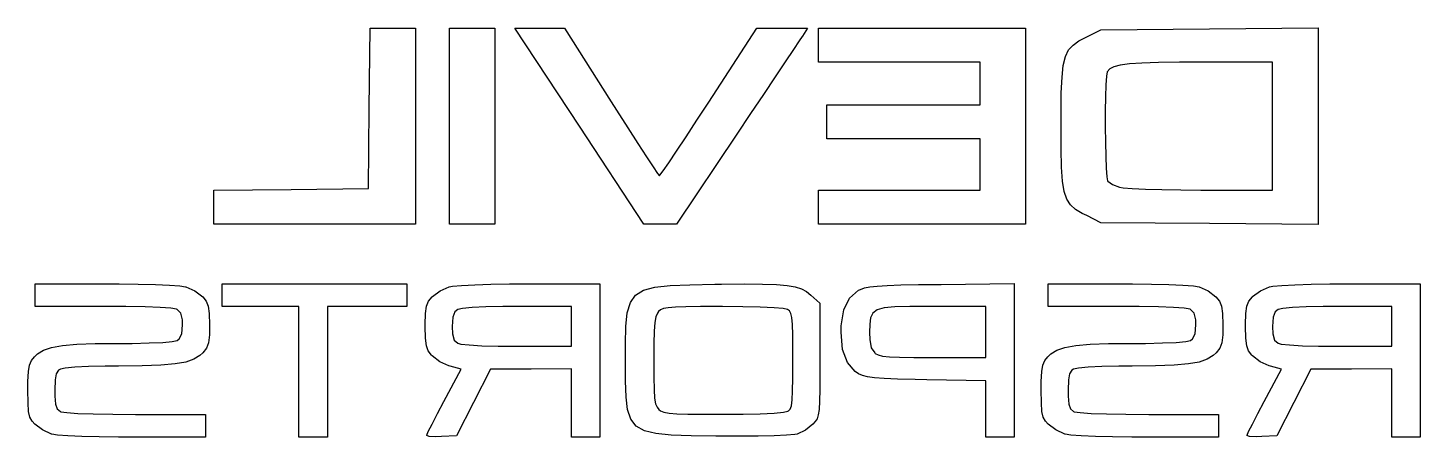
# Model space of a CAD drawing. Extents: x 68 to 195, y -125 to -108.
# Drawn here: x 162.97 to 176.75, y -123.69 to -119.64 of the extents above; entities that cross this region are included whole.
import ezdxf

# ---------------------------------------------------------------- set-up
doc = ezdxf.new("R2010")
doc.units = 0
doc.layers.add('BLACK', color=7, linetype='CONTINUOUS')

msp = doc.modelspace()

# ---------------------------------------------------------------- linework, layer by layer
at = {"layer": 'BLACK', "linetype": 'CONTINUOUS'}
for p, q in [((166.35, -120.439), (166.357, -119.646)), ((166.357, -119.646), (166.581, -119.646)), ((166.581, -119.646), (166.806, -119.646)), ((166.806, -119.646), (166.806, -120.615)), ((167.143, -120.615), (167.143, -119.646)), ((167.143, -119.646), (167.368, -119.646)), ((167.368, -119.646), (167.592, -119.646)), ((167.592, -119.646), (167.592, -120.615)), ((168.43, -120.614), (167.792, -119.646)), ((167.792, -119.646), (168.037, -119.646)), ((168.037, -119.646), (168.281, -119.646)), ((168.281, -119.646), (168.745, -120.375)), ((169.711, -120.376), (170.185, -119.646)), ((170.185, -119.646), (170.437, -119.646)), ((170.437, -119.646), (170.689, -119.646)), ((170.635, -119.726), (170.605, -119.772)), ((170.637, -119.724), (170.635, -119.726)), ((170.689, -119.646), (170.637, -119.724)), ((170.796, -119.814), (170.796, -119.646)), ((170.796, -119.646), (171.821, -119.646)), ((171.821, -119.646), (172.847, -119.646)), ((172.847, -119.646), (172.847, -120.615)), ((173.375, -119.77), (173.451, -119.73)), ((173.451, -119.73), (173.591, -119.66)), ((173.591, -119.66), (174.666, -119.651)), ((174.666, -119.651), (175.741, -119.642)), ((175.741, -119.642), (175.741, -119.983)), ((170.548, -119.857), (170.467, -119.978)), ((170.605, -119.772), (170.548, -119.857)), ((170.796, -119.983), (170.796, -119.814)), ((173.241, -119.926), (173.272, -119.861)), ((173.272, -119.861), (173.316, -119.812)), ((173.316, -119.812), (173.375, -119.77)), ((170.467, -119.978), (170.367, -120.127)), ((171.596, -119.983), (170.796, -119.983)), ((172.397, -119.983), (171.596, -119.983)), ((172.397, -120.193), (172.397, -119.983)), ((173.207, -120.131), (173.219, -120.013)), ((173.219, -120.013), (173.241, -119.926)), ((173.721, -120.027), (173.681, -120.049)), ((173.784, -120.011), (173.721, -120.027)), ((173.874, -119.999), (173.784, -120.011)), ((173.997, -119.991), (173.874, -119.999)), ((174.161, -119.986), (173.997, -119.991)), ((174.37, -119.983), (174.161, -119.986)), ((174.562, -119.983), (174.37, -119.983)), ((175.291, -119.983), (174.562, -119.983)), ((175.291, -120.615), (175.291, -119.983)), ((175.741, -119.983), (175.741, -120.615)), ((170.367, -120.127), (170.251, -120.3)), ((173.2, -120.286), (173.207, -120.131)), ((173.648, -120.119), (173.642, -120.205)), ((173.655, -120.077), (173.648, -120.119)), ((173.681, -120.049), (173.655, -120.076)), ((173.655, -120.076), (173.655, -120.077)), ((170.251, -120.3), (170.123, -120.491)), ((172.397, -120.404), (172.397, -120.193)), ((173.198, -120.486), (173.2, -120.286)), ((173.642, -120.205), (173.638, -120.325)), ((166.342, -121.233), (166.35, -120.439)), ((168.745, -120.375), (168.796, -120.456)), ((169.593, -120.556), (169.711, -120.376)), ((170.88, -120.573), (170.88, -120.404)), ((170.88, -120.404), (171.638, -120.404)), ((171.638, -120.404), (172.397, -120.404)), ((173.638, -120.325), (173.635, -120.467)), ((168.796, -120.456), (168.908, -120.63)), ((169.485, -120.72), (169.593, -120.556)), ((170.123, -120.491), (169.987, -120.693)), ((170.88, -120.741), (170.88, -120.573)), ((173.198, -120.615), (173.198, -120.486)), ((173.635, -120.467), (173.635, -120.62)), ((166.806, -120.615), (166.806, -121.584)), ((167.143, -121.584), (167.143, -120.615)), ((167.592, -120.615), (167.592, -121.584)), ((169.068, -121.583), (168.43, -120.614)), ((168.908, -120.63), (169.008, -120.786)), ((169.987, -120.693), (169.39, -121.584)), ((169.391, -120.862), (169.485, -120.72)), ((172.847, -120.615), (172.847, -121.584)), ((173.199, -120.842), (173.198, -120.615)), ((173.635, -120.62), (173.636, -120.772)), ((175.291, -121.247), (175.291, -120.615)), ((175.741, -120.615), (175.741, -121.588)), ((169.008, -120.786), (169.093, -120.917)), ((169.314, -120.977), (169.391, -120.862)), ((171.638, -120.741), (170.88, -120.741)), ((172.397, -120.741), (171.638, -120.741)), ((172.397, -120.994), (172.397, -120.741)), ((173.203, -121.021), (173.199, -120.842)), ((173.636, -120.772), (173.639, -120.914)), ((169.093, -120.917), (169.16, -121.018)), ((169.258, -121.058), (169.314, -120.977)), ((172.397, -121.247), (172.397, -120.994)), ((173.639, -120.914), (173.643, -121.032)), ((169.16, -121.018), (169.204, -121.083)), ((169.204, -121.083), (169.222, -121.106)), ((169.222, -121.106), (169.227, -121.101)), ((169.227, -121.101), (169.258, -121.058)), ((173.212, -121.158), (173.203, -121.021)), ((173.643, -121.032), (173.649, -121.117)), ((173.649, -121.117), (173.657, -121.156)), ((164.811, -121.248), (165.576, -121.241)), ((164.811, -121.416), (164.811, -121.248)), ((165.576, -121.241), (166.342, -121.233)), ((170.796, -121.416), (170.796, -121.247)), ((170.796, -121.247), (171.596, -121.247)), ((171.596, -121.247), (172.397, -121.247)), ((173.228, -121.26), (173.212, -121.158)), ((173.254, -121.337), (173.228, -121.26)), ((173.657, -121.156), (173.659, -121.16)), ((173.659, -121.16), (173.705, -121.191)), ((173.705, -121.191), (173.776, -121.22)), ((173.776, -121.22), (173.812, -121.225)), ((173.812, -121.225), (173.902, -121.232)), ((173.902, -121.232), (174.033, -121.238)), ((174.033, -121.238), (174.196, -121.243)), ((174.196, -121.243), (174.382, -121.246)), ((174.382, -121.246), (174.582, -121.247)), ((174.582, -121.247), (175.291, -121.247)), ((164.811, -121.584), (164.811, -121.416)), ((170.796, -121.584), (170.796, -121.416)), ((173.291, -121.393), (173.254, -121.337)), ((173.342, -121.438), (173.291, -121.393)), ((173.408, -121.478), (173.342, -121.438)), ((173.451, -121.5), (173.408, -121.478)), ((173.591, -121.57), (173.451, -121.5)), ((165.808, -121.584), (164.811, -121.584)), ((166.806, -121.584), (165.808, -121.584)), ((167.368, -121.584), (167.143, -121.584)), ((167.592, -121.584), (167.368, -121.584)), ((169.229, -121.584), (169.068, -121.583)), ((169.39, -121.584), (169.229, -121.584)), ((171.821, -121.584), (170.796, -121.584)), ((172.847, -121.584), (171.821, -121.584)), ((174.666, -121.579), (173.591, -121.57)), ((175.741, -121.588), (174.666, -121.579)), ((163.041, -122.287), (163.041, -122.174)), ((163.041, -122.174), (163.736, -122.174)), ((163.736, -122.174), (163.873, -122.175)), ((163.873, -122.175), (164.063, -122.178)), ((164.063, -122.178), (164.233, -122.182)), ((164.233, -122.182), (164.373, -122.188)), ((164.373, -122.188), (164.476, -122.195)), ((164.476, -122.195), (164.532, -122.203)), ((164.532, -122.203), (164.535, -122.203)), ((164.535, -122.203), (164.624, -122.244)), ((164.624, -122.244), (164.701, -122.303)), ((164.895, -122.287), (164.895, -122.174)), ((164.895, -122.174), (165.808, -122.174)), ((165.808, -122.174), (166.721, -122.174)), ((166.721, -122.174), (166.721, -122.287)), ((166.974, -122.301), (167.051, -122.243)), ((167.051, -122.243), (167.141, -122.203)), ((167.141, -122.203), (167.174, -122.197)), ((167.174, -122.197), (167.263, -122.19)), ((167.263, -122.19), (167.393, -122.184)), ((167.393, -122.184), (167.554, -122.179)), ((167.554, -122.179), (167.739, -122.176)), ((167.739, -122.176), (167.937, -122.174)), ((167.937, -122.174), (168.632, -122.174)), ((168.632, -122.174), (168.632, -122.399)), ((168.986, -122.288), (169.065, -122.239)), ((169.065, -122.239), (169.177, -122.209)), ((169.177, -122.209), (169.328, -122.192)), ((169.328, -122.192), (169.524, -122.184)), ((169.524, -122.184), (169.77, -122.179)), ((169.77, -122.179), (169.835, -122.178)), ((169.835, -122.178), (170.062, -122.176)), ((170.062, -122.176), (170.242, -122.177)), ((170.242, -122.177), (170.381, -122.181)), ((170.381, -122.181), (170.487, -122.19)), ((170.487, -122.19), (170.567, -122.204)), ((170.567, -122.204), (170.628, -122.224)), ((170.628, -122.224), (170.676, -122.252)), ((171.104, -122.316), (171.194, -122.239)), ((171.194, -122.239), (171.213, -122.23)), ((171.213, -122.23), (171.252, -122.216)), ((171.252, -122.216), (171.304, -122.205)), ((171.304, -122.205), (171.376, -122.197)), ((171.376, -122.197), (171.475, -122.191)), ((171.475, -122.191), (171.61, -122.186)), ((171.61, -122.186), (171.786, -122.183)), ((171.786, -122.183), (172.011, -122.18)), ((172.011, -122.18), (172.734, -122.171)), ((172.734, -122.171), (172.734, -122.399)), ((173.071, -122.287), (173.071, -122.174)), ((173.071, -122.174), (173.767, -122.174)), ((173.767, -122.174), (173.904, -122.175)), ((173.904, -122.175), (174.094, -122.178)), ((174.094, -122.178), (174.263, -122.182)), ((174.263, -122.182), (174.404, -122.188)), ((174.404, -122.188), (174.507, -122.195)), ((174.507, -122.195), (174.563, -122.203)), ((174.563, -122.203), (174.565, -122.203)), ((174.565, -122.203), (174.655, -122.244)), ((174.655, -122.244), (174.731, -122.303)), ((175.094, -122.301), (175.172, -122.243)), ((175.172, -122.243), (175.261, -122.203)), ((175.261, -122.203), (175.294, -122.197)), ((175.294, -122.197), (175.383, -122.19)), ((175.383, -122.19), (175.513, -122.184)), ((175.513, -122.184), (175.674, -122.179)), ((175.674, -122.179), (175.859, -122.176)), ((175.859, -122.176), (176.057, -122.174)), ((176.057, -122.174), (176.752, -122.174)), ((176.752, -122.174), (176.752, -122.399)), ((163.041, -122.399), (163.041, -122.287)), ((164.701, -122.303), (164.735, -122.345)), ((164.735, -122.345), (164.756, -122.396)), ((164.895, -122.399), (164.895, -122.287)), ((166.721, -122.287), (166.721, -122.399)), ((166.917, -122.396), (166.937, -122.347)), ((166.937, -122.347), (166.972, -122.303)), ((166.972, -122.303), (166.974, -122.301)), ((168.904, -122.462), (168.935, -122.361)), ((168.935, -122.361), (168.986, -122.288)), ((170.676, -122.252), (170.72, -122.286)), ((170.72, -122.286), (170.81, -122.366)), ((170.81, -122.366), (170.81, -122.928)), ((171.047, -122.432), (171.104, -122.316)), ((173.071, -122.399), (173.071, -122.287)), ((174.731, -122.303), (174.765, -122.345)), ((174.765, -122.345), (174.787, -122.396)), ((175.037, -122.396), (175.057, -122.347)), ((175.057, -122.347), (175.092, -122.303)), ((175.092, -122.303), (175.094, -122.301)), ((163.717, -122.399), (163.041, -122.399)), ((163.94, -122.4), (163.717, -122.399)), ((164.13, -122.404), (163.94, -122.4)), ((164.281, -122.41), (164.13, -122.404)), ((164.387, -122.417), (164.281, -122.41)), ((164.443, -122.426), (164.387, -122.417)), ((164.447, -122.428), (164.443, -122.426)), ((164.484, -122.465), (164.447, -122.428)), ((164.5, -122.532), (164.484, -122.465)), ((164.756, -122.396), (164.766, -122.469)), ((164.766, -122.469), (164.769, -122.582)), ((165.274, -122.399), (164.895, -122.399)), ((165.654, -122.399), (165.274, -122.399)), ((165.654, -123.045), (165.654, -122.399)), ((166.328, -122.399), (165.935, -122.399)), ((165.935, -122.399), (165.935, -123.045)), ((166.721, -122.399), (166.328, -122.399)), ((166.904, -122.577), (166.907, -122.468)), ((166.907, -122.468), (166.917, -122.396)), ((167.176, -122.504), (167.171, -122.596)), ((167.196, -122.452), (167.176, -122.504)), ((167.225, -122.428), (167.196, -122.452)), ((167.272, -122.418), (167.225, -122.428)), ((167.368, -122.41), (167.272, -122.418)), ((167.504, -122.404), (167.368, -122.41)), ((167.673, -122.4), (167.504, -122.404)), ((167.815, -122.399), (167.673, -122.4)), ((168.351, -122.399), (167.815, -122.399)), ((168.351, -122.596), (168.351, -122.399)), ((168.632, -122.399), (168.632, -122.933)), ((168.89, -122.597), (168.904, -122.462)), ((169.187, -122.5), (169.176, -122.557)), ((169.202, -122.465), (169.187, -122.5)), ((169.212, -122.45), (169.202, -122.465)), ((169.232, -122.433), (169.212, -122.45)), ((169.262, -122.42), (169.232, -122.433)), ((169.309, -122.411), (169.262, -122.42)), ((169.38, -122.405), (169.309, -122.411)), ((169.484, -122.401), (169.38, -122.405)), ((169.628, -122.4), (169.484, -122.401)), ((169.819, -122.399), (169.628, -122.4)), ((169.846, -122.399), (169.819, -122.399)), ((170.048, -122.401), (169.846, -122.399)), ((170.22, -122.405), (170.048, -122.401)), ((170.356, -122.411), (170.22, -122.405)), ((170.448, -122.419), (170.356, -122.411)), ((170.488, -122.428), (170.448, -122.419)), ((170.508, -122.443), (170.488, -122.428)), ((170.523, -122.467), (170.508, -122.443)), ((170.532, -122.508), (170.523, -122.467)), ((170.538, -122.577), (170.532, -122.508)), ((171.022, -122.59), (171.047, -122.432)), ((171.311, -122.51), (171.303, -122.573)), ((171.333, -122.464), (171.311, -122.51)), ((171.376, -122.433), (171.333, -122.464)), ((171.447, -122.414), (171.376, -122.433)), ((171.552, -122.404), (171.447, -122.414)), ((171.699, -122.4), (171.552, -122.404)), ((171.895, -122.399), (171.699, -122.4)), ((171.924, -122.399), (171.895, -122.399)), ((172.453, -122.399), (171.924, -122.399)), ((172.453, -122.652), (172.453, -122.399)), ((172.734, -122.399), (172.734, -122.931)), ((173.748, -122.399), (173.071, -122.399)), ((173.971, -122.4), (173.748, -122.399)), ((174.161, -122.404), (173.971, -122.4)), ((174.311, -122.41), (174.161, -122.404)), ((174.417, -122.417), (174.311, -122.41)), ((174.474, -122.426), (174.417, -122.417)), ((174.478, -122.428), (174.474, -122.426)), ((174.515, -122.465), (174.478, -122.428)), ((174.531, -122.532), (174.515, -122.465)), ((174.787, -122.396), (174.797, -122.469)), ((174.797, -122.469), (174.799, -122.582)), ((175.024, -122.577), (175.027, -122.468)), ((175.027, -122.468), (175.037, -122.396)), ((175.297, -122.504), (175.291, -122.596)), ((175.317, -122.452), (175.297, -122.504)), ((175.345, -122.428), (175.317, -122.452)), ((175.393, -122.418), (175.345, -122.428)), ((175.488, -122.41), (175.393, -122.418)), ((175.624, -122.404), (175.488, -122.41)), ((175.793, -122.4), (175.624, -122.404)), ((175.936, -122.399), (175.793, -122.4)), ((176.471, -122.399), (175.936, -122.399)), ((176.471, -122.596), (176.471, -122.399)), ((176.752, -122.399), (176.752, -122.933)), ((164.495, -122.67), (164.502, -122.582)), ((164.502, -122.582), (164.5, -122.532)), ((164.769, -122.582), (164.767, -122.681)), ((166.904, -122.596), (166.904, -122.577)), ((166.906, -122.711), (166.904, -122.596)), ((167.171, -122.596), (167.174, -122.671)), ((168.351, -122.792), (168.351, -122.596)), ((168.885, -122.77), (168.89, -122.597)), ((169.17, -122.642), (169.167, -122.766)), ((169.176, -122.557), (169.17, -122.642)), ((170.541, -122.68), (170.538, -122.577)), ((171.02, -122.652), (171.022, -122.59)), ((171.035, -122.825), (171.02, -122.652)), ((171.303, -122.573), (171.301, -122.657)), ((171.301, -122.657), (171.304, -122.727)), ((172.453, -122.905), (172.453, -122.652)), ((174.525, -122.67), (174.533, -122.582)), ((174.533, -122.582), (174.531, -122.532)), ((174.799, -122.582), (174.798, -122.681)), ((175.024, -122.596), (175.024, -122.577)), ((175.026, -122.711), (175.024, -122.596)), ((175.291, -122.596), (175.294, -122.671)), ((176.471, -122.792), (176.471, -122.596)), ((163.205, -122.804), (163.312, -122.785)), ((163.312, -122.785), (163.454, -122.773)), ((163.454, -122.773), (163.637, -122.766)), ((163.637, -122.766), (163.87, -122.764)), ((163.87, -122.764), (164.002, -122.764)), ((164.002, -122.764), (164.17, -122.76)), ((164.17, -122.76), (164.305, -122.754)), ((164.305, -122.754), (164.4, -122.745)), ((164.4, -122.745), (164.447, -122.735)), ((164.447, -122.735), (164.469, -122.72)), ((164.469, -122.72), (164.495, -122.67)), ((164.758, -122.759), (164.738, -122.813)), ((164.767, -122.681), (164.758, -122.759)), ((166.915, -122.787), (166.906, -122.711)), ((166.933, -122.838), (166.915, -122.787)), ((167.174, -122.671), (167.191, -122.731)), ((167.191, -122.731), (167.225, -122.763)), ((167.225, -122.763), (167.255, -122.771)), ((167.255, -122.771), (167.339, -122.78)), ((167.339, -122.78), (167.465, -122.787)), ((167.465, -122.787), (167.627, -122.791)), ((167.627, -122.791), (167.815, -122.792)), ((167.815, -122.792), (168.351, -122.792)), ((168.885, -122.933), (168.885, -122.77)), ((169.167, -122.766), (169.166, -122.938)), ((170.543, -122.826), (170.541, -122.68)), ((171.304, -122.727), (171.319, -122.808)), ((173.236, -122.804), (173.343, -122.785)), ((173.343, -122.785), (173.485, -122.773)), ((173.485, -122.773), (173.668, -122.766)), ((173.668, -122.766), (173.901, -122.764)), ((173.901, -122.764), (174.033, -122.764)), ((174.033, -122.764), (174.2, -122.76)), ((174.2, -122.76), (174.336, -122.754)), ((174.336, -122.754), (174.431, -122.745)), ((174.431, -122.745), (174.478, -122.735)), ((174.478, -122.735), (174.5, -122.72)), ((174.5, -122.72), (174.525, -122.67)), ((174.789, -122.759), (174.769, -122.813)), ((174.798, -122.681), (174.789, -122.759)), ((175.035, -122.787), (175.026, -122.711)), ((175.054, -122.838), (175.035, -122.787)), ((175.294, -122.671), (175.311, -122.731)), ((175.311, -122.731), (175.345, -122.763)), ((175.345, -122.763), (175.375, -122.771)), ((175.375, -122.771), (175.459, -122.78)), ((175.459, -122.78), (175.586, -122.787)), ((175.586, -122.787), (175.747, -122.791)), ((175.747, -122.791), (175.936, -122.792)), ((175.936, -122.792), (176.471, -122.792)), ((162.985, -122.979), (163.005, -122.934)), ((163.005, -122.934), (163.036, -122.896)), ((163.036, -122.896), (163.066, -122.868)), ((163.066, -122.868), (163.125, -122.832)), ((163.125, -122.832), (163.205, -122.804)), ((164.614, -122.922), (164.534, -122.949)), ((164.673, -122.885), (164.614, -122.922)), ((164.703, -122.858), (164.673, -122.885)), ((164.738, -122.813), (164.703, -122.858)), ((166.966, -122.882), (166.933, -122.838)), ((166.973, -122.889), (166.966, -122.882)), ((167.047, -122.946), (166.973, -122.889)), ((168.632, -122.933), (168.632, -123.692)), ((168.886, -123.134), (168.885, -122.933)), ((170.542, -123.108), (170.543, -122.933)), ((170.543, -122.933), (170.543, -122.826)), ((170.81, -122.928), (170.81, -122.933)), ((170.81, -122.933), (170.81, -123.064)), ((171.082, -122.954), (171.035, -122.825)), ((171.319, -122.808), (171.353, -122.858)), ((171.353, -122.858), (171.358, -122.863)), ((171.358, -122.863), (171.386, -122.878)), ((171.386, -122.878), (171.431, -122.89)), ((171.431, -122.89), (171.499, -122.897)), ((171.499, -122.897), (171.599, -122.902)), ((171.599, -122.902), (171.74, -122.904)), ((171.74, -122.904), (171.929, -122.905)), ((171.929, -122.905), (172.453, -122.905)), ((172.734, -122.931), (172.734, -123.692)), ((173.016, -122.979), (173.036, -122.934)), ((173.036, -122.934), (173.067, -122.896)), ((173.067, -122.896), (173.097, -122.868)), ((173.097, -122.868), (173.156, -122.832)), ((173.156, -122.832), (173.236, -122.804)), ((174.645, -122.922), (174.565, -122.949)), ((174.704, -122.885), (174.645, -122.922)), ((174.734, -122.858), (174.704, -122.885)), ((174.769, -122.813), (174.734, -122.858)), ((175.087, -122.882), (175.054, -122.838)), ((175.093, -122.889), (175.087, -122.882)), ((175.167, -122.946), (175.093, -122.889)), ((176.752, -122.933), (176.752, -123.692)), ((162.971, -123.14), (162.975, -123.043)), ((162.975, -123.043), (162.985, -122.979)), ((163.251, -123.064), (163.24, -123.125)), ((163.275, -123.03), (163.251, -123.064)), ((163.292, -123.018), (163.275, -123.03)), ((163.339, -123.008), (163.292, -123.018)), ((163.434, -123), (163.339, -123.008)), ((163.57, -122.994), (163.434, -123)), ((163.737, -122.99), (163.57, -122.994)), ((163.869, -122.989), (163.737, -122.99)), ((164.102, -122.987), (163.869, -122.989)), ((164.285, -122.981), (164.102, -122.987)), ((164.427, -122.968), (164.285, -122.981)), ((164.534, -122.949), (164.427, -122.968)), ((165.654, -123.692), (165.654, -123.045)), ((165.935, -123.045), (165.935, -123.692)), ((167.138, -122.988), (167.047, -122.946)), ((167.088, -123.338), (167.258, -123.02)), ((167.149, -122.991), (167.138, -122.988)), ((167.258, -123.02), (167.149, -122.991)), ((167.55, -123.018), (167.382, -123.348)), ((167.951, -123.018), (167.55, -123.018)), ((168.351, -123.017), (167.951, -123.018)), ((168.351, -123.354), (168.351, -123.017)), ((169.166, -122.938), (169.167, -123.1)), ((170.81, -123.064), (170.809, -123.221)), ((171.16, -123.043), (171.082, -122.954)), ((171.194, -123.065), (171.16, -123.043)), ((171.233, -123.082), (171.194, -123.065)), ((173.002, -123.14), (173.006, -123.043)), ((173.006, -123.043), (173.016, -122.979)), ((173.282, -123.064), (173.271, -123.125)), ((173.305, -123.03), (173.282, -123.064)), ((173.322, -123.018), (173.305, -123.03)), ((173.37, -123.008), (173.322, -123.018)), ((173.465, -123), (173.37, -123.008)), ((173.6, -122.994), (173.465, -123)), ((173.768, -122.99), (173.6, -122.994)), ((173.9, -122.989), (173.768, -122.99)), ((174.132, -122.987), (173.9, -122.989)), ((174.316, -122.981), (174.132, -122.987)), ((174.458, -122.968), (174.316, -122.981)), ((174.565, -122.949), (174.458, -122.968)), ((175.259, -122.988), (175.167, -122.946)), ((175.208, -123.338), (175.378, -123.02)), ((175.269, -122.991), (175.259, -122.988)), ((175.378, -123.02), (175.269, -122.991)), ((175.67, -123.018), (175.502, -123.348)), ((176.071, -123.018), (175.67, -123.018)), ((176.471, -123.017), (176.071, -123.018)), ((176.471, -123.354), (176.471, -123.017)), ((162.97, -123.228), (162.971, -123.14)), ((163.24, -123.125), (163.237, -123.228)), ((168.891, -123.295), (168.886, -123.134)), ((169.167, -123.1), (169.169, -123.223)), ((170.54, -123.236), (170.542, -123.108)), ((171.283, -123.096), (171.233, -123.082)), ((171.352, -123.106), (171.283, -123.096)), ((171.447, -123.113), (171.352, -123.106)), ((171.579, -123.119), (171.447, -123.113)), ((171.753, -123.123), (171.579, -123.119)), ((171.87, -123.125), (171.753, -123.123)), ((172.453, -123.134), (171.87, -123.125)), ((172.453, -123.413), (172.453, -123.134)), ((173.001, -123.228), (173.002, -123.14)), ((173.271, -123.125), (173.268, -123.228)), ((162.972, -123.354), (162.97, -123.228)), ((163.237, -123.228), (163.238, -123.285)), ((163.238, -123.285), (163.245, -123.366)), ((167.024, -123.459), (167.088, -123.338)), ((167.382, -123.348), (167.213, -123.678)), ((168.907, -123.42), (168.891, -123.295)), ((169.169, -123.223), (169.174, -123.307)), ((169.174, -123.307), (169.184, -123.362)), ((170.528, -123.381), (170.535, -123.324)), ((170.535, -123.324), (170.54, -123.236)), ((170.807, -123.336), (170.802, -123.417)), ((170.809, -123.221), (170.807, -123.336)), ((173.003, -123.354), (173.001, -123.228)), ((173.268, -123.228), (173.269, -123.285)), ((173.269, -123.285), (173.275, -123.366)), ((175.144, -123.459), (175.208, -123.338)), ((175.502, -123.348), (175.333, -123.678)), ((162.977, -123.438), (162.972, -123.354)), ((162.991, -123.493), (162.977, -123.438)), ((163.245, -123.366), (163.261, -123.412)), ((163.261, -123.412), (163.292, -123.438)), ((163.292, -123.438), (163.298, -123.44)), ((163.298, -123.44), (163.356, -123.449)), ((163.356, -123.449), (163.464, -123.457)), ((163.464, -123.457), (163.617, -123.462)), ((163.617, -123.462), (163.81, -123.466)), ((163.81, -123.466), (164.036, -123.467)), ((164.036, -123.467), (164.727, -123.467)), ((164.727, -123.467), (164.727, -123.579)), ((166.971, -123.562), (167.024, -123.459)), ((168.351, -123.692), (168.351, -123.354)), ((168.939, -123.515), (168.907, -123.42)), ((169.184, -123.362), (169.198, -123.397)), ((169.198, -123.397), (169.217, -123.42)), ((169.217, -123.42), (169.233, -123.432)), ((169.233, -123.432), (169.266, -123.445)), ((169.266, -123.445), (169.317, -123.454)), ((169.317, -123.454), (169.394, -123.46)), ((169.394, -123.46), (169.504, -123.464)), ((169.504, -123.464), (169.656, -123.466)), ((169.656, -123.466), (169.857, -123.466)), ((169.857, -123.466), (170.05, -123.464)), ((170.05, -123.464), (170.22, -123.46)), ((170.22, -123.46), (170.356, -123.454)), ((170.356, -123.454), (170.449, -123.446)), ((170.449, -123.446), (170.494, -123.436)), ((170.494, -123.436), (170.499, -123.433)), ((170.499, -123.433), (170.516, -123.415)), ((170.516, -123.415), (170.528, -123.381)), ((170.794, -123.472), (170.782, -123.51)), ((170.802, -123.417), (170.794, -123.472)), ((172.453, -123.692), (172.453, -123.413)), ((173.008, -123.438), (173.003, -123.354)), ((173.021, -123.493), (173.008, -123.438)), ((173.275, -123.366), (173.292, -123.412)), ((173.292, -123.412), (173.322, -123.438)), ((173.322, -123.438), (173.328, -123.44)), ((173.328, -123.44), (173.387, -123.449)), ((173.387, -123.449), (173.495, -123.457)), ((173.495, -123.457), (173.648, -123.462)), ((173.648, -123.462), (173.84, -123.466)), ((173.84, -123.466), (174.067, -123.467)), ((174.067, -123.467), (174.757, -123.467)), ((174.757, -123.467), (174.757, -123.579)), ((175.091, -123.562), (175.144, -123.459)), ((176.471, -123.692), (176.471, -123.354)), ((163.014, -123.534), (162.991, -123.493)), ((163.039, -123.563), (163.014, -123.534)), ((163.115, -123.621), (163.039, -123.563)), ((163.204, -123.663), (163.115, -123.621)), ((164.727, -123.579), (164.727, -123.692)), ((166.934, -123.637), (166.971, -123.562)), ((168.992, -123.583), (168.939, -123.515)), ((169.073, -123.629), (168.992, -123.583)), ((170.667, -123.623), (170.586, -123.662)), ((170.741, -123.564), (170.667, -123.623)), ((170.764, -123.537), (170.741, -123.564)), ((170.741, -123.564), (170.741, -123.564)), ((170.782, -123.51), (170.764, -123.537)), ((173.044, -123.534), (173.021, -123.493)), ((173.069, -123.563), (173.044, -123.534)), ((173.145, -123.621), (173.069, -123.563)), ((173.235, -123.663), (173.145, -123.621)), ((174.757, -123.579), (174.757, -123.692)), ((175.054, -123.637), (175.091, -123.562)), ((163.207, -123.663), (163.204, -123.663)), ((163.263, -123.671), (163.207, -123.663)), ((163.365, -123.678), (163.263, -123.671)), ((163.506, -123.684), (163.365, -123.678)), ((163.676, -123.688), (163.506, -123.684)), ((163.867, -123.691), (163.676, -123.688)), ((164.017, -123.691), (163.867, -123.691)), ((164.727, -123.692), (164.017, -123.691)), ((165.794, -123.692), (165.654, -123.692)), ((165.935, -123.692), (165.794, -123.692)), ((166.918, -123.674), (166.934, -123.637)), ((166.918, -123.675), (166.918, -123.674)), ((166.943, -123.685), (166.918, -123.675)), ((167.008, -123.688), (166.943, -123.685)), ((167.066, -123.686), (167.008, -123.688)), ((167.213, -123.678), (167.066, -123.686)), ((168.492, -123.692), (168.351, -123.692)), ((168.632, -123.692), (168.492, -123.692)), ((169.187, -123.657), (169.073, -123.629)), ((169.339, -123.673), (169.187, -123.657)), ((169.535, -123.68), (169.339, -123.673)), ((169.781, -123.683), (169.535, -123.68)), ((169.826, -123.683), (169.781, -123.683)), ((170.02, -123.683), (169.826, -123.683)), ((170.2, -123.682), (170.02, -123.683)), ((170.356, -123.678), (170.2, -123.682)), ((170.479, -123.673), (170.356, -123.678)), ((170.561, -123.667), (170.479, -123.673)), ((170.586, -123.662), (170.561, -123.667)), ((172.594, -123.692), (172.453, -123.692)), ((172.734, -123.692), (172.594, -123.692)), ((173.238, -123.663), (173.235, -123.663)), ((173.293, -123.671), (173.238, -123.663)), ((173.396, -123.678), (173.293, -123.671)), ((173.537, -123.684), (173.396, -123.678)), ((173.707, -123.688), (173.537, -123.684)), ((173.898, -123.691), (173.707, -123.688)), ((174.048, -123.691), (173.898, -123.691)), ((174.757, -123.692), (174.048, -123.691)), ((175.038, -123.675), (175.039, -123.674)), ((175.064, -123.685), (175.038, -123.675)), ((175.039, -123.674), (175.054, -123.637)), ((175.128, -123.688), (175.064, -123.685)), ((175.186, -123.686), (175.128, -123.688)), ((175.333, -123.678), (175.186, -123.686)), ((176.612, -123.692), (176.471, -123.692)), ((176.752, -123.692), (176.612, -123.692))]:
    msp.add_line(p, q, dxfattribs=at)

doc.saveas('drawing.dxf')
